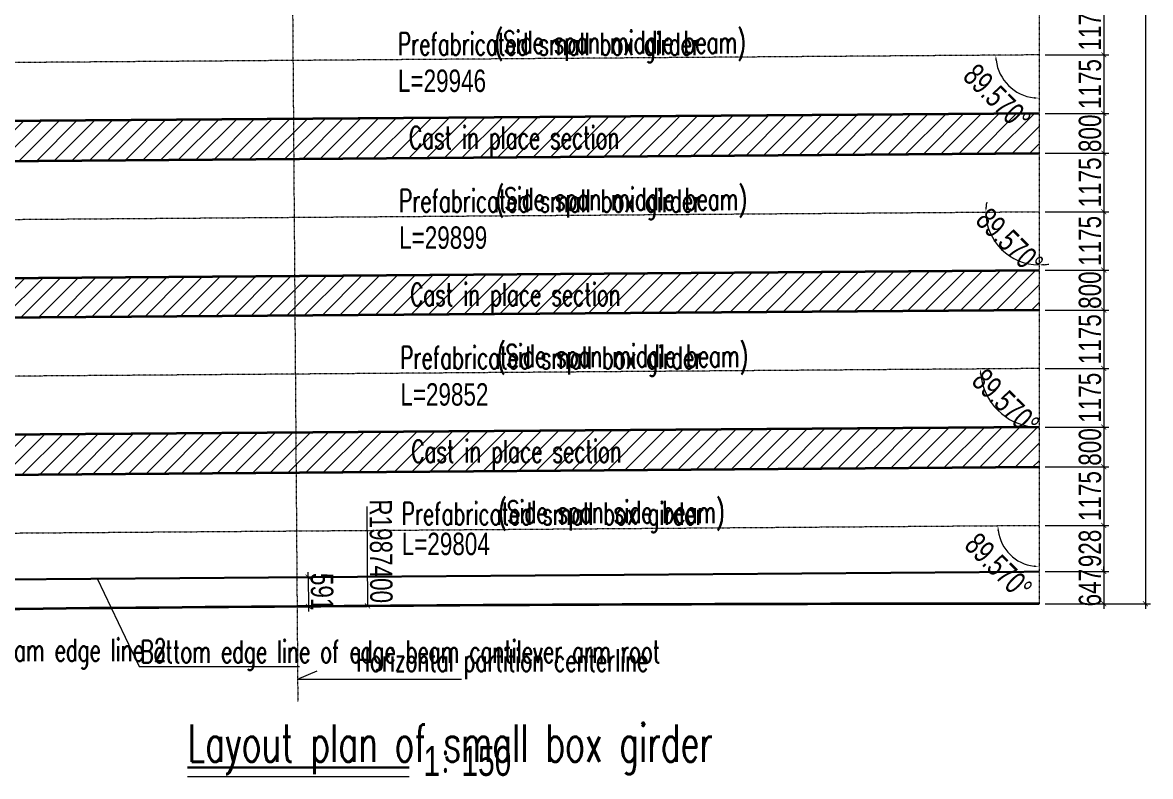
# Model space of a CAD drawing. Extents: x -2667085 to 4, y -2479164 to 2.
# Drawn here: x -2651959 to -2629300, y -2350100 to -2334958 of the extents above; entities that cross this region are included whole.
import ezdxf

# ---------------------------------------------------------------- set-up
doc = ezdxf.new("R2010")
doc.units = 0
doc.header["$MEASUREMENT"] = 0
doc.header["$PDMODE"] = 3
for name, pattern in [('DASHDOT', [1, 0.5, -0.25, 0, -0.25]), ('DASHED', [0.75, 0.5, -0.25]), ('ZXX0', [30, 13, -2, 0.5, -2, 12.5])]:
    doc.linetypes.add(name, pattern=pattern)
doc.layers.get('0').update_dxf_attribs({"linetype": 'CONTINUOUS'})
doc.layers.get('DEFPOINTS').update_dxf_attribs({"linetype": 'CONTINUOUS'})
for name, color, linetype, lineweight in [('桥－总－中心线', 1, 'ZXX0', 13), ('桥－构造轮廓－实线', 4, 'CONTINUOUS', 35), ('桥－构造轮廓－虚线', 3, 'DASHED', 25), ('桥－综合标注', 31, 'CONTINUOUS', 13), ('桥－综合说明', 7, 'CONTINUOUS', 13)]:
    doc.layers.add(name, color=color, linetype=linetype, lineweight=lineweight)
doc.styles.add('SMEDI', font='smsim.shx', dxfattribs={"width": 0.75, "bigfont": 'smfs.shx'})
doc.styles.add('TONGJI-FONT', font='simplex.shx', dxfattribs={"width": 0.65})
doc.dimstyles.new('1-150', dxfattribs={"dimtxt": 450, "dimasz": 100, "dimexe": 100, "dimexo": 125, "dimgap": 50, "dimtad": 1, "dimdec": 0, "dimtxsty": 'SMEDI', "dimblk": 'ARCHTICK', "dimcen": 2.5, "dimdle": 100, "dimclrd": 256, "dimclre": 256, "dimclrt": 256, "dimazin": 3, "dimtfac": 1, "dimtdec": 0, "dimtix": 1, "dimtmove": 2, "dimatfit": 3, "dimldrblk": 'ARCHTICK', "dimfxl": 2, "dimlwd": -1, "dimlwe": -1, "dimarcsym": 0})
doc.dimstyles.new('1-150角度', dxfattribs={"dimtxt": 450, "dimasz": 100, "dimexe": 100, "dimexo": 125, "dimgap": 5, "dimtad": 1, "dimdec": 3, "dimtxsty": 'SMEDI', "dimcen": 2.5, "dimdle": 100, "dimclrd": 256, "dimclre": 256, "dimclrt": 256, "dimadec": 3, "dimazin": 3, "dimtfac": 1, "dimtdec": 3, "dimtmove": 2, "dimatfit": 3, "dimldrblk": 'ARCHTICK', "dimfxl": 2, "dimlwd": -1, "dimlwe": -1, "dimarcsym": 0})
pattern_1 = [(45, (14080.1, 96797.04), (-176.776695, 176.776695), [])]

# ---------------------------------------------------------------- blocks, each defined once
blk = doc.blocks.new('_ArchTick')
at = {"color": 0, "linetype": 'ByBlock', "const_width": 0.15}
blk.add_lwpolyline([(-0.5, -0.5), (0.5, 0.5)], dxfattribs=at)
blk = doc.blocks.new('*D97')
at = {"layer": 'DEFPOINTS', "color": 0, "transparency": 16777216}
for p in [(-2631538, -2334432), (-2631538, -2335607), (-2630238, -2335607)]:
    blk.add_point(p, dxfattribs=at)
at = {"layer": '桥－综合标注', "transparency": 16777216}
for p, q in [((-2631413, -2334432), (-2630138, -2334432)), ((-2630238, -2334332), (-2630238, -2335707)), ((-2631413, -2335607), (-2630138, -2335607))]:
    blk.add_line(p, q, dxfattribs=at)
at = {"layer": '桥－综合标注', "transparency": 16777216, "xscale": 100, "yscale": 100, "zscale": 100}
for p, rotation in [((-2630238, -2334432), 90), ((-2630238, -2335607), 270)]:
    blk.add_blockref('_ArchTick', p, dxfattribs=dict(at, rotation=rotation))
at = {"layer": '桥－综合标注', "transparency": 16777216, "insert": (-2630513, -2335019), "char_height": 450, "attachment_point": 5, "rotation": 90, "style": 'SMEDI'}
blk.add_mtext('\\A1;1175', dxfattribs=at)
blk = doc.blocks.new('*D98')
at = {"layer": 'DEFPOINTS', "color": 0, "transparency": 16777216}
for p in [(-2631538, -2335607), (-2631538, -2336782), (-2630238, -2336782)]:
    blk.add_point(p, dxfattribs=at)
at = {"layer": '桥－综合标注', "transparency": 16777216}
for p, q in [((-2631413, -2335607), (-2630138, -2335607)), ((-2630238, -2335507), (-2630238, -2336882)), ((-2631413, -2336782), (-2630138, -2336782))]:
    blk.add_line(p, q, dxfattribs=at)
at = {"layer": '桥－综合标注', "transparency": 16777216, "xscale": 100, "yscale": 100, "zscale": 100}
for p, rotation in [((-2630238, -2335607), 90), ((-2630238, -2336782), 270)]:
    blk.add_blockref('_ArchTick', p, dxfattribs=dict(at, rotation=rotation))
at = {"layer": '桥－综合标注', "transparency": 16777216, "insert": (-2630513, -2336194), "char_height": 450, "attachment_point": 5, "rotation": 90, "style": 'SMEDI'}
blk.add_mtext('\\A1;1175', dxfattribs=at)
blk = doc.blocks.new('*D99')
at = {"layer": 'DEFPOINTS', "color": 0, "transparency": 16777216}
for p in [(-2631538, -2336782), (-2631538, -2337582), (-2630238, -2337582)]:
    blk.add_point(p, dxfattribs=at)
at = {"layer": '桥－综合标注', "transparency": 16777216}
for p, q in [((-2630238, -2336682), (-2630238, -2337682)), ((-2631413, -2336782), (-2630138, -2336782)), ((-2631413, -2337582), (-2630138, -2337582))]:
    blk.add_line(p, q, dxfattribs=at)
at = {"layer": '桥－综合标注', "transparency": 16777216, "xscale": 100, "yscale": 100, "zscale": 100}
for p, rotation in [((-2630238, -2336782), 90), ((-2630238, -2337582), 270)]:
    blk.add_blockref('_ArchTick', p, dxfattribs=dict(at, rotation=rotation))
at = {"layer": '桥－综合标注', "transparency": 16777216, "insert": (-2630513, -2337182), "char_height": 450, "attachment_point": 5, "rotation": 90, "style": 'SMEDI'}
blk.add_mtext('\\A1;800', dxfattribs=at)
blk = doc.blocks.new('*D100')
at = {"layer": 'DEFPOINTS', "color": 0, "transparency": 16777216}
for p in [(-2631538, -2337582), (-2631538, -2338757), (-2630238, -2338757)]:
    blk.add_point(p, dxfattribs=at)
at = {"layer": '桥－综合标注', "transparency": 16777216}
for p, q in [((-2631413, -2337582), (-2630138, -2337582)), ((-2630238, -2337482), (-2630238, -2338857)), ((-2631413, -2338757), (-2630138, -2338757))]:
    blk.add_line(p, q, dxfattribs=at)
at = {"layer": '桥－综合标注', "transparency": 16777216, "xscale": 100, "yscale": 100, "zscale": 100}
for p, rotation in [((-2630238, -2337582), 90), ((-2630238, -2338757), 270)]:
    blk.add_blockref('_ArchTick', p, dxfattribs=dict(at, rotation=rotation))
at = {"layer": '桥－综合标注', "transparency": 16777216, "insert": (-2630513, -2338169), "char_height": 450, "attachment_point": 5, "rotation": 90, "style": 'SMEDI'}
blk.add_mtext('\\A1;1175', dxfattribs=at)
blk = doc.blocks.new('*D101')
at = {"layer": 'DEFPOINTS', "color": 0, "transparency": 16777216}
for p in [(-2631538, -2338757), (-2631538, -2339932), (-2630238, -2339932)]:
    blk.add_point(p, dxfattribs=at)
at = {"layer": '桥－综合标注', "transparency": 16777216}
for p, q in [((-2631413, -2338757), (-2630138, -2338757)), ((-2630238, -2338657), (-2630238, -2340032)), ((-2631413, -2339932), (-2630138, -2339932))]:
    blk.add_line(p, q, dxfattribs=at)
at = {"layer": '桥－综合标注', "transparency": 16777216, "xscale": 100, "yscale": 100, "zscale": 100}
for p, rotation in [((-2630238, -2338757), 90), ((-2630238, -2339932), 270)]:
    blk.add_blockref('_ArchTick', p, dxfattribs=dict(at, rotation=rotation))
at = {"layer": '桥－综合标注', "transparency": 16777216, "insert": (-2630513, -2339344), "char_height": 450, "attachment_point": 5, "rotation": 90, "style": 'SMEDI'}
blk.add_mtext('\\A1;1175', dxfattribs=at)
blk = doc.blocks.new('*D102')
at = {"layer": 'DEFPOINTS', "color": 0, "transparency": 16777216}
for p in [(-2631538, -2339932), (-2631538, -2340732), (-2630238, -2340732)]:
    blk.add_point(p, dxfattribs=at)
at = {"layer": '桥－综合标注', "transparency": 16777216}
for p, q in [((-2631413, -2339932), (-2630138, -2339932)), ((-2630238, -2339832), (-2630238, -2340832)), ((-2631413, -2340732), (-2630138, -2340732))]:
    blk.add_line(p, q, dxfattribs=at)
at = {"layer": '桥－综合标注', "transparency": 16777216, "xscale": 100, "yscale": 100, "zscale": 100}
for p, rotation in [((-2630238, -2339932), 90), ((-2630238, -2340732), 270)]:
    blk.add_blockref('_ArchTick', p, dxfattribs=dict(at, rotation=rotation))
at = {"layer": '桥－综合标注', "transparency": 16777216, "insert": (-2630513, -2340332), "char_height": 450, "attachment_point": 5, "rotation": 90, "style": 'SMEDI'}
blk.add_mtext('\\A1;800', dxfattribs=at)
blk = doc.blocks.new('*D103')
at = {"layer": 'DEFPOINTS', "color": 0, "transparency": 16777216}
for p in [(-2631538, -2340732), (-2631538, -2341907), (-2630238, -2341907)]:
    blk.add_point(p, dxfattribs=at)
at = {"layer": '桥－综合标注', "transparency": 16777216}
for p, q in [((-2631413, -2340732), (-2630138, -2340732)), ((-2630238, -2340632), (-2630238, -2342007)), ((-2631413, -2341907), (-2630138, -2341907))]:
    blk.add_line(p, q, dxfattribs=at)
at = {"layer": '桥－综合标注', "transparency": 16777216, "xscale": 100, "yscale": 100, "zscale": 100}
for p, rotation in [((-2630238, -2340732), 90), ((-2630238, -2341907), 270)]:
    blk.add_blockref('_ArchTick', p, dxfattribs=dict(at, rotation=rotation))
at = {"layer": '桥－综合标注', "transparency": 16777216, "insert": (-2630513, -2341319), "char_height": 450, "attachment_point": 5, "rotation": 90, "style": 'SMEDI'}
blk.add_mtext('\\A1;1175', dxfattribs=at)
blk = doc.blocks.new('*D104')
at = {"layer": 'DEFPOINTS', "color": 0, "transparency": 16777216}
for p in [(-2631538, -2341907), (-2631538, -2343082), (-2630238, -2343082)]:
    blk.add_point(p, dxfattribs=at)
at = {"layer": '桥－综合标注', "transparency": 16777216}
for p, q in [((-2631413, -2341907), (-2630138, -2341907)), ((-2630238, -2341807), (-2630238, -2343182)), ((-2631413, -2343082), (-2630138, -2343082))]:
    blk.add_line(p, q, dxfattribs=at)
at = {"layer": '桥－综合标注', "transparency": 16777216, "xscale": 100, "yscale": 100, "zscale": 100}
for p, rotation in [((-2630238, -2341907), 90), ((-2630238, -2343082), 270)]:
    blk.add_blockref('_ArchTick', p, dxfattribs=dict(at, rotation=rotation))
at = {"layer": '桥－综合标注', "transparency": 16777216, "insert": (-2630513, -2342494), "char_height": 450, "attachment_point": 5, "rotation": 90, "style": 'SMEDI'}
blk.add_mtext('\\A1;1175', dxfattribs=at)
blk = doc.blocks.new('*D105')
at = {"layer": 'DEFPOINTS', "color": 0, "transparency": 16777216}
for p in [(-2631538, -2343082), (-2631538, -2343882), (-2630238, -2343882)]:
    blk.add_point(p, dxfattribs=at)
at = {"layer": '桥－综合标注', "transparency": 16777216}
for p, q in [((-2631413, -2343082), (-2630138, -2343082)), ((-2630238, -2342982), (-2630238, -2343982)), ((-2631413, -2343882), (-2630138, -2343882))]:
    blk.add_line(p, q, dxfattribs=at)
at = {"layer": '桥－综合标注', "transparency": 16777216, "xscale": 100, "yscale": 100, "zscale": 100}
for p, rotation in [((-2630238, -2343082), 90), ((-2630238, -2343882), 270)]:
    blk.add_blockref('_ArchTick', p, dxfattribs=dict(at, rotation=rotation))
at = {"layer": '桥－综合标注', "transparency": 16777216, "insert": (-2630513, -2343482), "char_height": 450, "attachment_point": 5, "rotation": 90, "style": 'SMEDI'}
blk.add_mtext('\\A1;800', dxfattribs=at)
blk = doc.blocks.new('*D106')
at = {"layer": 'DEFPOINTS', "color": 0, "transparency": 16777216}
for p in [(-2631538, -2343882), (-2631538, -2345057), (-2630238, -2345057)]:
    blk.add_point(p, dxfattribs=at)
at = {"layer": '桥－综合标注', "transparency": 16777216}
for p, q in [((-2630238, -2343782), (-2630238, -2345157)), ((-2631413, -2343882), (-2630138, -2343882)), ((-2631413, -2345057), (-2630138, -2345057))]:
    blk.add_line(p, q, dxfattribs=at)
at = {"layer": '桥－综合标注', "transparency": 16777216, "xscale": 100, "yscale": 100, "zscale": 100}
for p, rotation in [((-2630238, -2343882), 90), ((-2630238, -2345057), 270)]:
    blk.add_blockref('_ArchTick', p, dxfattribs=dict(at, rotation=rotation))
at = {"layer": '桥－综合标注', "transparency": 16777216, "insert": (-2630513, -2344469), "char_height": 450, "attachment_point": 5, "rotation": 90, "style": 'SMEDI'}
blk.add_mtext('\\A1;1175', dxfattribs=at)
blk = doc.blocks.new('*D107')
at = {"layer": 'DEFPOINTS', "color": 0, "transparency": 16777216}
for p in [(-2631538, -2345057), (-2631538, -2345985), (-2630238, -2345985)]:
    blk.add_point(p, dxfattribs=at)
at = {"layer": '桥－综合标注', "transparency": 16777216}
for p, q in [((-2631413, -2345057), (-2630138, -2345057)), ((-2630238, -2344957), (-2630238, -2346085)), ((-2631413, -2345985), (-2630138, -2345985))]:
    blk.add_line(p, q, dxfattribs=at)
at = {"layer": '桥－综合标注', "transparency": 16777216, "xscale": 100, "yscale": 100, "zscale": 100}
for p, rotation in [((-2630238, -2345057), 90), ((-2630238, -2345985), 270)]:
    blk.add_blockref('_ArchTick', p, dxfattribs=dict(at, rotation=rotation))
at = {"layer": '桥－综合标注', "transparency": 16777216, "insert": (-2630513, -2345521), "char_height": 450, "attachment_point": 5, "rotation": 90, "style": 'SMEDI'}
blk.add_mtext('\\A1;928', dxfattribs=at)
blk = doc.blocks.new('*D108')
at = {"layer": 'DEFPOINTS', "color": 0, "transparency": 16777216}
for p in [(-2631538, -2345985), (-2631538, -2346632), (-2630238, -2346632)]:
    blk.add_point(p, dxfattribs=at)
at = {"layer": '桥－综合标注', "transparency": 16777216}
for p, q in [((-2631413, -2345985), (-2630138, -2345985)), ((-2630238, -2345985), (-2630238, -2345885)), ((-2630238, -2345985), (-2630238, -2346632)), ((-2631413, -2346632), (-2630138, -2346632)), ((-2630238, -2346632), (-2630238, -2346732))]:
    blk.add_line(p, q, dxfattribs=at)
at = {"layer": '桥－综合标注', "transparency": 16777216, "xscale": 100, "yscale": 100, "zscale": 100}
for p, rotation in [((-2630238, -2345985), 270), ((-2630238, -2346632), 90)]:
    blk.add_blockref('_ArchTick', p, dxfattribs=dict(at, rotation=rotation))
at = {"layer": '桥－综合标注', "transparency": 16777216, "insert": (-2630513, -2346308), "char_height": 450, "attachment_point": 5, "rotation": 90, "style": 'SMEDI'}
blk.add_mtext('\\A1;647', dxfattribs=at)
blk = doc.blocks.new('*D111')
at = {"layer": 'DEFPOINTS', "color": 0, "transparency": 16777216}
for p in [(-2631538, -2321432), (-2631538, -2346632), (-2629400, -2346632)]:
    blk.add_point(p, dxfattribs=at)
at = {"layer": '桥－综合标注', "transparency": 16777216}
for p, q in [((-2629400, -2321332), (-2629400, -2346732)), ((-2631413, -2321432), (-2629300, -2321432)), ((-2631413, -2346632), (-2629300, -2346632))]:
    blk.add_line(p, q, dxfattribs=at)
at = {"layer": '桥－综合标注', "transparency": 16777216, "xscale": 100, "yscale": 100, "zscale": 100}
for p, rotation in [((-2629400, -2321432), 90), ((-2629400, -2346632), 270)]:
    blk.add_blockref('_ArchTick', p, dxfattribs=dict(at, rotation=rotation))
at = {"layer": '桥－综合标注', "transparency": 16777216, "insert": (-2629675, -2334032), "char_height": 450, "attachment_point": 5, "rotation": 90, "style": 'SMEDI'}
blk.add_mtext('\\A1;25200', dxfattribs=at)
blk = doc.blocks.new('*D113')
at = {"layer": 'DEFPOINTS', "color": 0, "transparency": 16777216}
for p in [(-2661726, -2321658), (-2631538, -2323007), (-2661703, -2323233), (-2661303, -2323905), (-2661348, -2346856)]:
    blk.add_point(p, dxfattribs=at)
at = {"layer": '桥－综合标注', "transparency": 16777216}
blk.add_arc((-2661703, -2323233), 782, 278.1942, 353.095, dxfattribs=at)
for points in [[(-2660943, -2323326), (-2660910, -2323328), (-2660921, -2323227)], [(-2661590, -2324024), (-2661593, -2323990), (-2661691, -2324015)]]:
    blk.add_solid(points, dxfattribs=at)
at = {"layer": '桥－综合标注', "transparency": 16777216, "insert": (-2660908, -2324010), "char_height": 450, "attachment_point": 5, "rotation": 45.6446, "style": 'SMEDI'}
blk.add_mtext('\\A1;89.570°', dxfattribs=at)
blk = doc.blocks.new('*D114')
at = {"layer": 'DEFPOINTS', "color": 0, "transparency": 16777216}
for p in [(-2661726, -2321658), (-2631538, -2326157), (-2661655, -2326383), (-2661169, -2327202), (-2661348, -2346856)]:
    blk.add_point(p, dxfattribs=at)
at = {"layer": '桥－综合标注', "transparency": 16777216}
blk.add_arc((-2661655, -2326383), 953, 276.8729, 354.4163, dxfattribs=at)
for points in [[(-2660723, -2326475), (-2660690, -2326476), (-2660702, -2326376)], [(-2661540, -2327346), (-2661542, -2327313), (-2661641, -2327336)]]:
    blk.add_solid(points, dxfattribs=at)
at = {"layer": '桥－综合标注', "transparency": 16777216, "insert": (-2660738, -2327280), "char_height": 450, "attachment_point": 5, "rotation": 45.6446, "style": 'SMEDI'}
blk.add_mtext('\\A1;89.570°', dxfattribs=at)
blk = doc.blocks.new('*D115')
at = {"layer": 'DEFPOINTS', "color": 0, "transparency": 16777216}
for p in [(-2661726, -2321658), (-2631538, -2329307), (-2661608, -2329532), (-2661097, -2330392), (-2661348, -2346856)]:
    blk.add_point(p, dxfattribs=at)
at = {"layer": '桥－综合标注', "transparency": 16777216}
blk.add_arc((-2661608, -2329532), 1000, 276.5907, 354.6985, dxfattribs=at)
for points in [[(-2660629, -2329624), (-2660596, -2329626), (-2660608, -2329525)], [(-2661492, -2330543), (-2661494, -2330509), (-2661593, -2330533)]]:
    blk.add_solid(points, dxfattribs=at)
at = {"layer": '桥－综合标注', "transparency": 16777216, "insert": (-2660657, -2330462), "char_height": 450, "attachment_point": 5, "rotation": 45.6446, "style": 'SMEDI'}
blk.add_mtext('\\A1;89.570°', dxfattribs=at)
blk = doc.blocks.new('*D116')
at = {"layer": 'DEFPOINTS', "color": 0, "transparency": 16777216}
for p in [(-2661726, -2321658), (-2631538, -2332457), (-2661561, -2332682), (-2661112, -2333437), (-2661348, -2346856)]:
    blk.add_point(p, dxfattribs=at)
at = {"layer": '桥－综合标注', "transparency": 16777216}
blk.add_arc((-2661561, -2332682), 878, 277.3875, 353.9017, dxfattribs=at)
for points in [[(-2660704, -2332775), (-2660671, -2332776), (-2660683, -2332676)], [(-2661447, -2333570), (-2661449, -2333536), (-2661548, -2333560)]]:
    blk.add_solid(points, dxfattribs=at)
at = {"layer": '桥－综合标注', "transparency": 16777216, "insert": (-2660697, -2333527), "char_height": 450, "attachment_point": 5, "rotation": 45.6446, "style": 'SMEDI'}
blk.add_mtext('\\A1;89.570°', dxfattribs=at)
blk = doc.blocks.new('*D117')
at = {"layer": 'DEFPOINTS', "color": 0, "transparency": 16777216}
for p in [(-2661726, -2321658), (-2631538, -2335607), (-2661514, -2335832), (-2661017, -2336668), (-2661348, -2346856)]:
    blk.add_point(p, dxfattribs=at)
at = {"layer": '桥－综合标注', "transparency": 16777216}
blk.add_arc((-2661514, -2335832), 973, 276.7533, 354.5358, dxfattribs=at)
for points in [[(-2660562, -2335924), (-2660529, -2335925), (-2660541, -2335824)], [(-2661398, -2336814), (-2661400, -2336781), (-2661499, -2336804)]]:
    blk.add_solid(points, dxfattribs=at)
at = {"layer": '桥－综合标注', "transparency": 16777216, "insert": (-2660582, -2336742), "char_height": 450, "attachment_point": 5, "rotation": 45.6446, "style": 'SMEDI'}
blk.add_mtext('\\A1;89.570°', dxfattribs=at)
blk = doc.blocks.new('*D118')
at = {"layer": 'DEFPOINTS', "color": 0, "transparency": 16777216}
for p in [(-2661726, -2321658), (-2631538, -2338757), (-2661466, -2338981), (-2661041, -2339698), (-2661348, -2346856)]:
    blk.add_point(p, dxfattribs=at)
at = {"layer": '桥－综合标注', "transparency": 16777216}
blk.add_arc((-2661466, -2338981), 834, 277.7348, 353.5543, dxfattribs=at)
for points in [[(-2660654, -2339074), (-2660621, -2339076), (-2660633, -2338975)], [(-2661353, -2339824), (-2661355, -2339791), (-2661454, -2339815)]]:
    blk.add_solid(points, dxfattribs=at)
at = {"layer": '桥－综合标注', "transparency": 16777216, "insert": (-2660634, -2339795), "char_height": 450, "attachment_point": 5, "rotation": 45.6446, "style": 'SMEDI'}
blk.add_mtext('\\A1;89.570°', dxfattribs=at)
blk = doc.blocks.new('*D119')
at = {"layer": 'DEFPOINTS', "color": 0, "transparency": 16777216}
for p in [(-2661726, -2321658), (-2631538, -2341907), (-2661419, -2342131), (-2660923, -2342966), (-2661348, -2346856)]:
    blk.add_point(p, dxfattribs=at)
at = {"layer": '桥－综合标注', "transparency": 16777216}
blk.add_arc((-2661419, -2342131), 972, 276.7596, 354.5296, dxfattribs=at)
for points in [[(-2660469, -2342223), (-2660435, -2342224), (-2660448, -2342124)], [(-2661304, -2343112), (-2661306, -2343079), (-2661405, -2343102)]]:
    blk.add_solid(points, dxfattribs=at)
at = {"layer": '桥－综合标注', "transparency": 16777216, "insert": (-2660489, -2343041), "char_height": 450, "attachment_point": 5, "rotation": 45.6446, "style": 'SMEDI'}
blk.add_mtext('\\A1;89.570°', dxfattribs=at)
blk = doc.blocks.new('*D120')
at = {"layer": 'DEFPOINTS', "color": 0, "transparency": 16777216}
for p in [(-2661726, -2321658), (-2631538, -2345057), (-2661372, -2345281), (-2660953, -2345986), (-2661348, -2346856)]:
    blk.add_point(p, dxfattribs=at)
at = {"layer": '桥－综合标注', "transparency": 16777216}
blk.add_arc((-2661372, -2345281), 820, 277.8472, 353.442, dxfattribs=at)
for points in [[(-2660573, -2345373), (-2660540, -2345375), (-2660552, -2345275)], [(-2661259, -2346110), (-2661261, -2346077), (-2661360, -2346101)]]:
    blk.add_solid(points, dxfattribs=at)
at = {"layer": '桥－综合标注', "transparency": 16777216, "insert": (-2660549, -2346085), "char_height": 450, "attachment_point": 5, "rotation": 45.6446, "style": 'SMEDI'}
blk.add_mtext('\\A1;89.570°', dxfattribs=at)
blk = doc.blocks.new('*D121')
at = {"layer": 'DEFPOINTS', "color": 0, "transparency": 16777216}
for p in [(-2631538, -2321432), (-2631538, -2323007), (-2661703, -2323233), (-2632381, -2323499), (-2631538, -2346632)]:
    blk.add_point(p, dxfattribs=at)
at = {"layer": '桥－综合标注', "transparency": 16777216}
blk.add_arc((-2631538, -2323007), 976, 186.301, 264.1287, dxfattribs=at)
for points in [[(-2632525, -2323115), (-2632492, -2323113), (-2632515, -2323014)], [(-2631637, -2323962), (-2631639, -2323995), (-2631538, -2323983)]]:
    blk.add_solid(points, dxfattribs=at)
at = {"layer": '桥－综合标注', "transparency": 16777216, "insert": (-2632459, -2323934), "char_height": 450, "attachment_point": 5, "rotation": 315.2149, "style": 'SMEDI'}
blk.add_mtext('\\A1;89.570°', dxfattribs=at)
blk = doc.blocks.new('*D122')
at = {"layer": 'DEFPOINTS', "color": 0, "transparency": 16777216}
for p in [(-2631538, -2321432), (-2631538, -2326157), (-2661655, -2326383), (-2632451, -2326690), (-2631538, -2346632)]:
    blk.add_point(p, dxfattribs=at)
at = {"layer": '桥－综合标注', "transparency": 16777216}
for start, end in [(169.5859, 175.0078), (180.4297, 270), (275.4219, 280.8439)]:
    blk.add_arc((-2631538, -2326157), 1057, start, end, dxfattribs=at)
for points in [[(-2632575, -2326066), (-2632608, -2326064), (-2632596, -2326165)], [(-2631438, -2327226), (-2631439, -2327193), (-2631538, -2327214)]]:
    blk.add_solid(points, dxfattribs=at)
at = {"layer": '桥－综合标注', "transparency": 16777216, "insert": (-2632121, -2326744), "char_height": 450, "attachment_point": 5, "rotation": 315.2149, "style": 'SMEDI'}
blk.add_mtext('\\A1;89.570°', dxfattribs=at)
blk = doc.blocks.new('*D123')
at = {"layer": 'DEFPOINTS', "color": 0, "transparency": 16777216}
for p in [(-2631538, -2321432), (-2631538, -2329307), (-2661608, -2329532), (-2632384, -2329801), (-2631538, -2346632)]:
    blk.add_point(p, dxfattribs=at)
at = {"layer": '桥－综合标注', "transparency": 16777216}
blk.add_arc((-2631538, -2329307), 979, 186.2836, 264.1461, dxfattribs=at)
for points in [[(-2632528, -2329415), (-2632495, -2329413), (-2632518, -2329314)], [(-2631637, -2330264), (-2631639, -2330298), (-2631538, -2330286)]]:
    blk.add_solid(points, dxfattribs=at)
at = {"layer": '桥－综合标注', "transparency": 16777216, "insert": (-2632461, -2330236), "char_height": 450, "attachment_point": 5, "rotation": 315.2149, "style": 'SMEDI'}
blk.add_mtext('\\A1;89.570°', dxfattribs=at)
blk = doc.blocks.new('*D124')
at = {"layer": 'DEFPOINTS', "color": 0, "transparency": 16777216}
for p in [(-2631538, -2321432), (-2631538, -2332457), (-2661561, -2332682), (-2632367, -2332941), (-2631538, -2346632)]:
    blk.add_point(p, dxfattribs=at)
at = {"layer": '桥－综合标注', "transparency": 16777216}
blk.add_arc((-2631538, -2332457), 960, 186.401, 264.0287, dxfattribs=at)
for points in [[(-2632509, -2332565), (-2632476, -2332563), (-2632498, -2332464)], [(-2631637, -2333395), (-2631639, -2333428), (-2631538, -2333417)]]:
    blk.add_solid(points, dxfattribs=at)
at = {"layer": '桥－综合标注', "transparency": 16777216, "insert": (-2632447, -2333373), "char_height": 450, "attachment_point": 5, "rotation": 315.2149, "style": 'SMEDI'}
blk.add_mtext('\\A1;89.570°', dxfattribs=at)
blk = doc.blocks.new('*D125')
at = {"layer": 'DEFPOINTS', "color": 0, "transparency": 16777216}
for p in [(-2631538, -2321432), (-2631538, -2335607), (-2661514, -2335832), (-2632289, -2336045), (-2631538, -2346632)]:
    blk.add_point(p, dxfattribs=at)
at = {"layer": '桥－综合标注', "transparency": 16777216}
blk.add_arc((-2631538, -2335607), 869, 187.025, 263.4047, dxfattribs=at)
for points in [[(-2632418, -2335714), (-2632384, -2335712), (-2632408, -2335613)], [(-2631637, -2336454), (-2631639, -2336487), (-2631538, -2336476)]]:
    blk.add_solid(points, dxfattribs=at)
at = {"layer": '桥－综合标注', "transparency": 16777216, "insert": (-2632383, -2336458), "char_height": 450, "attachment_point": 5, "rotation": 315.2149, "style": 'SMEDI'}
blk.add_mtext('\\A1;89.570°', dxfattribs=at)
blk = doc.blocks.new('*D126')
at = {"layer": 'DEFPOINTS', "color": 0, "transparency": 16777216}
for p in [(-2631538, -2321432), (-2631538, -2338757), (-2661466, -2338981), (-2632461, -2339296), (-2631538, -2346632)]:
    blk.add_point(p, dxfattribs=at)
at = {"layer": '桥－综合标注', "transparency": 16777216}
for start, end in [(169.7042, 175.067), (180.4297, 270), (275.3627, 280.7255)]:
    blk.add_arc((-2631538, -2338757), 1069, start, end, dxfattribs=at)
for points in [[(-2632587, -2338666), (-2632620, -2338664), (-2632607, -2338765)], [(-2631438, -2339838), (-2631439, -2339804), (-2631538, -2339826)]]:
    blk.add_solid(points, dxfattribs=at)
at = {"layer": '桥－综合标注', "transparency": 16777216, "insert": (-2632129, -2339352), "char_height": 450, "attachment_point": 5, "rotation": 315.2149, "style": 'SMEDI'}
blk.add_mtext('\\A1;89.570°', dxfattribs=at)
blk = doc.blocks.new('*D127')
at = {"layer": 'DEFPOINTS', "color": 0, "transparency": 16777216}
for p in [(-2631538, -2321432), (-2631538, -2341907), (-2661419, -2342131), (-2632557, -2342502), (-2631538, -2346632)]:
    blk.add_point(p, dxfattribs=at)
at = {"layer": '桥－综合标注', "transparency": 16777216}
blk.add_arc((-2631538, -2341907), 1179, 185.2903, 265.1394, dxfattribs=at)
for points in [[(-2632729, -2342016), (-2632696, -2342015), (-2632718, -2341916)], [(-2631638, -2343065), (-2631639, -2343098), (-2631538, -2343086)]]:
    blk.add_solid(points, dxfattribs=at)
at = {"layer": '桥－综合标注', "transparency": 16777216, "insert": (-2632207, -2342581), "char_height": 450, "attachment_point": 5, "rotation": 315.2149, "style": 'SMEDI'}
blk.add_mtext('\\A1;89.570°', dxfattribs=at)
blk = doc.blocks.new('*D128')
at = {"layer": 'DEFPOINTS', "color": 0, "transparency": 16777216}
for p in [(-2631538, -2321432), (-2631538, -2345057), (-2661372, -2345281), (-2632252, -2345474), (-2631538, -2346632)]:
    blk.add_point(p, dxfattribs=at)
at = {"layer": '桥－综合标注', "transparency": 16777216}
blk.add_arc((-2631538, -2345057), 827, 187.3637, 263.0661, dxfattribs=at)
for points in [[(-2632375, -2345164), (-2632342, -2345162), (-2632365, -2345063)], [(-2631637, -2345861), (-2631639, -2345894), (-2631538, -2345884)]]:
    blk.add_solid(points, dxfattribs=at)
at = {"layer": '桥－综合标注', "transparency": 16777216, "insert": (-2632353, -2345878), "char_height": 450, "attachment_point": 5, "rotation": 315.2149, "style": 'SMEDI'}
blk.add_mtext('\\A1;89.570°', dxfattribs=at)
blk = doc.blocks.new('*D130')
at = {"layer": 'DEFPOINTS', "color": 0, "transparency": 16777216}
for p in [(-2646448, -2346097), (-2646444, -2346688), (-2646217, -2346686)]:
    blk.add_point(p, dxfattribs=at)
at = {"layer": '桥－综合标注', "transparency": 16777216}
for p, q in [((-2646221, -2346095), (-2646222, -2345995)), ((-2646323, -2346096), (-2646121, -2346094)), ((-2646221, -2346095), (-2646217, -2346686)), ((-2646319, -2346687), (-2646117, -2346685)), ((-2646217, -2346686), (-2646216, -2346786))]:
    blk.add_line(p, q, dxfattribs=at)
at = {"layer": '桥－综合标注', "transparency": 16777216, "xscale": 100, "yscale": 100, "zscale": 100}
for p, rotation in [((-2646221, -2346095), 270.4297271916352), ((-2646217, -2346686), 90.42972719163515)]:
    blk.add_blockref('_ArchTick', p, dxfattribs=dict(at, rotation=rotation))
at = {"layer": '桥－综合标注', "transparency": 16777216, "insert": (-2645944, -2346389), "char_height": 450, "attachment_point": 5, "rotation": 270.4297, "style": 'SMEDI'}
blk.add_mtext('\\A1;591', dxfattribs=at)

msp = doc.modelspace()

# ---------------------------------------------------------------- hatches: boundary and pattern name
at = {"layer": '桥－综合标注'}
h = msp.add_hatch(dxfattribs=at)
h.set_pattern_fill('ANSI31', color=8, scale=2000, style=0)
h.set_pattern_definition(pattern_1)
h.paths.add_polyline_path([(-2661484.0544, -2337806.4917), (-2631538.4266, -2337581.8953), (-2631538.4266, -2336781.974), (-2661496.0528, -2337006.6605)])
h = msp.add_hatch(dxfattribs=at)
h.set_pattern_fill('ANSI31', color=8, scale=2000, style=0)
h.set_pattern_definition(pattern_1)
h.paths.add_polyline_path([(-2631538.4266, -2340731.8826), (-2661436.8064, -2340956.1247), (-2661448.8047, -2340156.2934), (-2631538.4266, -2339931.9614)])
h = msp.add_hatch(dxfattribs=at)
h.set_pattern_fill('ANSI31', color=8, scale=2000, style=0)
h.set_pattern_definition(pattern_1)
h.paths.add_polyline_path([(-2631538.4266, -2343081.9487), (-2661401.5567, -2343305.9264), (-2661389.5583, -2344105.7577), (-2631538.4266, -2343881.87)])

# ---------------------------------------------------------------- linework, layer by layer
at = {"layer": '桥－总－中心线', "linetype": 'DASHDOT', "ltscale": 5}
for p, q in [((-2631538.4266, -2318431.9473), (-2631538.4266, -2346631.9473)), ((-2646641.0121, -2320391.6315), (-2646429.448, -2348599.6452)), ((-2631538.4266, -2335606.941), (-2661483.6776, -2335831.5346)), ((-2661436.4296, -2338981.1676), (-2631538.4266, -2338756.9283)), ((-2631538.4266, -2341906.9157), (-2661389.1815, -2342130.8005)), ((-2661341.9335, -2345280.4335), (-2631538.4266, -2345056.903))]:
    msp.add_line(p, q, dxfattribs=at)
at = {"layer": '桥－构造轮廓－实线'}
for p, q in [((-2631538.4266, -2336781.974), (-2661466.0528, -2337006.4355)), ((-2661454.0544, -2337806.2667), (-2631538.4266, -2337581.8953)), ((-2661418.8047, -2340156.0684), (-2631538.4266, -2339931.9614)), ((-2631538.4266, -2340731.8826), (-2661406.8064, -2340955.8997)), ((-2631538.4266, -2343081.9487), (-2661371.5567, -2343305.7014)), ((-2661359.5583, -2344105.5327), (-2631538.4266, -2343881.87))]:
    msp.add_line(p, q, dxfattribs=at)
msp.add_arc((-2631538.4264, -4334031.9473), 1987400, 90, 90.8585718129, dxfattribs=at)
at = {"layer": '桥－构造轮廓－虚线', "color": 3, "linetype": 'DASHED', "ltscale": 2}
msp.add_line((-2661328.0136, -2346208.3552), (-2631538.4266, -2345984.9291), dxfattribs=at)
at = {"layer": '桥－综合标注'}
for p, q in [((-2645040.8199, -2344679.0194), (-2645027.254, -2346677.7234)), ((-2650457.0123, -2346126.8212), (-2649614.9947, -2347890.3024)), ((-2649614.9947, -2347890.3024), (-2646397.5917, -2347890.3024)), ((-2646432.8481, -2348146.3039), (-2646038.2071, -2347981.1023)), ((-2646432.8481, -2348146.3039), (-2643140.4764, -2348146.3039))]:
    msp.add_line(p, q, dxfattribs=at)
at = {"layer": '桥－综合说明'}
msp.add_line((-2648646.3356, -2350100.321), (-2644190.0499, -2350100.321), dxfattribs=at)
at = {"layer": '桥－综合说明', "const_width": 50}
msp.add_lwpolyline([(-2648646.3356, -2349921.9439), (-2644190.0499, -2349921.9439)], dxfattribs=at)

# ---------------------------------------------------------------- block references
at = {"layer": '桥－综合标注', "xscale": 100, "yscale": 100, "zscale": 100, "rotation": 270.3888793525246}
msp.add_blockref('_ArchTick', (-2645027.254, -2346677.7234), dxfattribs=at)

# ---------------------------------------------------------------- texts
at = {"layer": '桥－综合标注', "insert": (-2644759.722, -2345576.5072), "char_height": 450, "attachment_point": 5, "rotation": 270.38887935, "style": 'SMEDI'}
msp.add_mtext('\\A1;R1987400', dxfattribs=at)
at = {"layer": '桥－综合说明'}
for s, height, style, width, p in [('Prefabricated small box girder', 450, 'TONGJI-FONT', 0.65, (-2644416.6252, -2335612.9953)), ('(Side span middle beam)', 450, 'TONGJI-FONT', 0.65, (-2642477.0318, -2335576.6166)), ('L=29946', 450, 'SMEDI', 0.75, (-2644416.6252, -2336352.0104)), ('Cast in place section', 450, 'TONGJI-FONT', 0.65, (-2644193.7106, -2337494.6145)), ('Prefabricated small box girder', 450, 'TONGJI-FONT', 0.65, (-2644393.0011, -2338762.8055)), ('(Side span middle beam)', 450, 'TONGJI-FONT', 0.65, (-2642453.4078, -2338726.4268)), ('L=29899', 450, 'SMEDI', 0.75, (-2644393.0011, -2339501.8205)), ('Cast in place section', 450, 'TONGJI-FONT', 0.65, (-2644170.0866, -2340644.4246)), ('Prefabricated small box girder', 450, 'TONGJI-FONT', 0.65, (-2644369.3771, -2341912.6157)), ('(Side span middle beam)', 450, 'TONGJI-FONT', 0.65, (-2642429.7838, -2341876.2369)), ('L=29852', 450, 'SMEDI', 0.75, (-2644369.3771, -2342651.6307)), ('Cast in place section', 450, 'TONGJI-FONT', 0.65, (-2644146.4626, -2343794.2348)), ('Prefabricated small box girder', 450, 'TONGJI-FONT', 0.65, (-2644341.0667, -2345048.0238)), ('(Side span side beam)', 450, 'TONGJI-FONT', 0.65, (-2642401.4734, -2345011.6451)), ('L=29804', 450, 'SMEDI', 0.75, (-2644341.0667, -2345655.1089)), ('Edge beam edge line 2', 450, 'TONGJI-FONT', 0.65, (-2653732.947, -2347786.5458)), ('Bottom edge line of edge beam cantilever arm root', 450, 'TONGJI-FONT', 0.65, (-2649589.4992, -2347817.0595)), ('Horizontal partition centerline', 450, 'TONGJI-FONT', 0.65, (-2645254.6774, -2347994.075)), ('Layout plan of small box girder', 750, 'TONGJI-FONT', 0.65, (-2648642.0802, -2349803.8014)), ('1：150', 600, 'SMEDI', 0.75, (-2643905.3818, -2350089.0942))]:
    msp.add_text(s, height=height, dxfattribs=dict(at, style=style, width=width)).set_placement(p)

# ---------------------------------------------------------------- dimensions: what is measured, and where the dimension line sits
at = {"layer": '桥－综合标注'}
for p1, p2, distance, picture, middle in [((-2631538.4266, -2321431.9473), (-2631538.4266, -2346631.9473), 2138.1684, '*D111', (-2629675.2582, -2334031.9473)), ((-2631538.4266, -2345984.9291), (-2631538.4264, -2346631.9473), 1300.2757, '*D108', (-2630513.1507, -2346308.4382)), ((-2646448.2201, -2346096.7547), (-2646443.7868, -2346687.8427), 226.8311, '*D130', (-2645944.1864, -2346388.5349))]:
    dim = msp.add_aligned_dim(p1=p1, p2=p2, distance=distance, dimstyle='1-150', dxfattribs=at)
    dim.commit()
    dim.dimension.update_dxf_attribs({"geometry": picture, "text_midpoint": middle})
for base, line1, line2, picture, middle in [((-2632381.4683, -2323499.3586), ((-2661702.6698, -2323233.2277), (-2631538.4266, -2323006.9916)), ((-2631538.4266, -2321431.9473), (-2631538.4266, -2346631.9473)), '*D121', (-2632458.6437, -2323934.1363)), ((-2632451.2795, -2326690.1182), ((-2661655.4217, -2326382.8607), (-2631538.4266, -2326156.979)), ((-2631538.4266, -2321431.9473), (-2631538.4266, -2346631.9473)), '*D122', (-2632121.1031, -2326744.042)), ((-2632383.9754, -2329800.7975), ((-2631538.4266, -2321431.9473), (-2631538.4266, -2346631.9473)), ((-2631538.4266, -2329306.9663), (-2661608.1737, -2329532.4936)), '*D123', (-2632460.6889, -2330236.1717)), ((-2632367.3648, -2332941.0837), ((-2631538.4266, -2321431.9473), (-2631538.4266, -2346631.9473)), ((-2661560.9256, -2332682.1266), (-2631538.4266, -2332456.9537)), '*D124', (-2632447.1381, -2333372.5062)), ((-2632289.009, -2336045.3083), ((-2631538.4266, -2321431.9473), (-2631538.4266, -2346631.9473)), ((-2631538.4266, -2335606.941), (-2661513.6776, -2335831.7596)), '*D125', (-2632383.2159, -2336458.0901)), ((-2632461.347, -2339295.9473), ((-2631538.4266, -2321431.9473), (-2631538.4266, -2346631.9473)), ((-2661466.4296, -2338981.3926), (-2631538.4266, -2338756.9283)), '*D126', (-2632129.3161, -2339352.2662)), ((-2632556.6358, -2342501.5868), ((-2631538.4266, -2321431.9473), (-2631538.4266, -2346631.9473)), ((-2631538.4266, -2341906.9157), (-2661419.1815, -2342131.0255)), '*D127', (-2632207.0522, -2342580.5748)), ((-2632252.3921, -2345473.8848), ((-2631538.4266, -2321431.9473), (-2631538.4266, -2346631.9473)), ((-2661371.9335, -2345280.6585), (-2631538.4266, -2345056.903)), '*D128', (-2632353.3441, -2345877.9554)), ((-2661303.394, -2323905.2519), ((-2661726.2945, -2321658.3606), (-2661348.3087, -2346855.5256)), ((-2661702.6698, -2323233.2277), (-2631538.4266, -2323006.9916)), '*D113', (-2660907.7934, -2324010.4176)), ((-2661168.5256, -2327202.3593), ((-2661726.2945, -2321658.3606), (-2661348.3087, -2346855.5256)), ((-2661655.4217, -2326382.8607), (-2631538.4266, -2326156.979)), '*D114', (-2660737.8913, -2327279.9755)), ((-2661097.3206, -2330392.3146), ((-2661726.2945, -2321658.3606), (-2661348.3087, -2346855.5256)), ((-2631538.4266, -2329306.9663), (-2661608.1737, -2329532.4936)), '*D115', (-2660657.1073, -2330462.3982)), ((-2661112.3733, -2333437.0886), ((-2661726.2945, -2321658.3606), (-2661348.3087, -2346855.5256)), ((-2661560.9256, -2332682.1266), (-2631538.4266, -2332456.9537)), '*D116', (-2660697.0702, -2333526.7607)), ((-2661016.9135, -2336667.8672), ((-2661726.2945, -2321658.3606), (-2661348.3087, -2346855.5256)), ((-2631538.4266, -2335606.941), (-2661513.6776, -2335831.7596)), '*D117', (-2660582.3336, -2336742.3806)), ((-2661040.5114, -2339698.2587), ((-2661726.2945, -2321658.3606), (-2661348.3087, -2346855.5256)), ((-2661466.4296, -2338981.3926), (-2631538.4266, -2338756.9283)), '*D118', (-2660634.2583, -2339795.0475)), ((-2660922.9404, -2342966.2529), ((-2661726.2945, -2321658.3606), (-2661348.3087, -2346855.5256)), ((-2631538.4266, -2341906.9157), (-2661419.1815, -2342131.0255)), '*D119', (-2660488.5696, -2343040.9308)), ((-2660952.8574, -2345986.0089), ((-2661726.2945, -2321658.3606), (-2661348.3087, -2346855.5256)), ((-2661371.9335, -2345280.6585), (-2631538.4266, -2345056.903)), '*D120', (-2660549.3399, -2346084.9489))]:
    dim = msp.add_angular_dim_2l(base=base, line1=line1, line2=line2, dimstyle='1-150角度', dxfattribs=at)
    dim.commit()
    dim.dimension.update_dxf_attribs({"geometry": picture, "text_midpoint": middle})
for base, p1, p2, picture, middle in [((-2630238.1507, -2335606.941), (-2631538.4266, -2334431.9079), (-2631538.4266, -2335606.941), '*D97', (-2630513.1507, -2335019.4245)), ((-2630238.1507, -2336781.974), (-2631538.4266, -2335606.941), (-2631538.4266, -2336781.974), '*D98', (-2630513.1507, -2336194.4575)), ((-2630238.1507, -2337581.8953), (-2631538.4266, -2336781.974), (-2631538.4266, -2337581.8953), '*D99', (-2630513.1507, -2337181.9347)), ((-2630238.1507, -2338756.9283), (-2631538.4266, -2337581.8953), (-2631538.4266, -2338756.9283), '*D100', (-2630513.1507, -2338169.4118)), ((-2630238.1507, -2339931.9614), (-2631538.4266, -2338756.9283), (-2631538.4266, -2339931.9614), '*D101', (-2630513.1507, -2339344.4449)), ((-2630238.1507, -2340731.8826), (-2631538.4266, -2339931.9614), (-2631538.4266, -2340731.8826), '*D102', (-2630513.1507, -2340331.922)), ((-2630238.1507, -2341906.9157), (-2631538.4266, -2340731.8826), (-2631538.4266, -2341906.9157), '*D103', (-2630513.1507, -2341319.3992)), ((-2630238.1507, -2343081.9487), (-2631538.4266, -2341906.9157), (-2631538.4266, -2343081.9487), '*D104', (-2630513.1507, -2342494.4322)), ((-2630238.1507, -2343881.87), (-2631538.4266, -2343081.9487), (-2631538.4266, -2343881.87), '*D105', (-2630513.1507, -2343481.9094)), ((-2630238.1507, -2345056.903), (-2631538.4266, -2343881.87), (-2631538.4266, -2345056.903), '*D106', (-2630513.1507, -2344469.3865)), ((-2630238.1507, -2345984.9291), (-2631538.4266, -2345056.903), (-2631538.4266, -2345984.9291), '*D107', (-2630513.1507, -2345520.9161))]:
    dim = msp.add_linear_dim(base=base, p1=p1, p2=p2, angle=89.9999932, dimstyle='1-150', dxfattribs=at)
    dim.commit()
    dim.dimension.update_dxf_attribs({"geometry": picture, "text_midpoint": middle})

doc.saveas('drawing.dxf')
